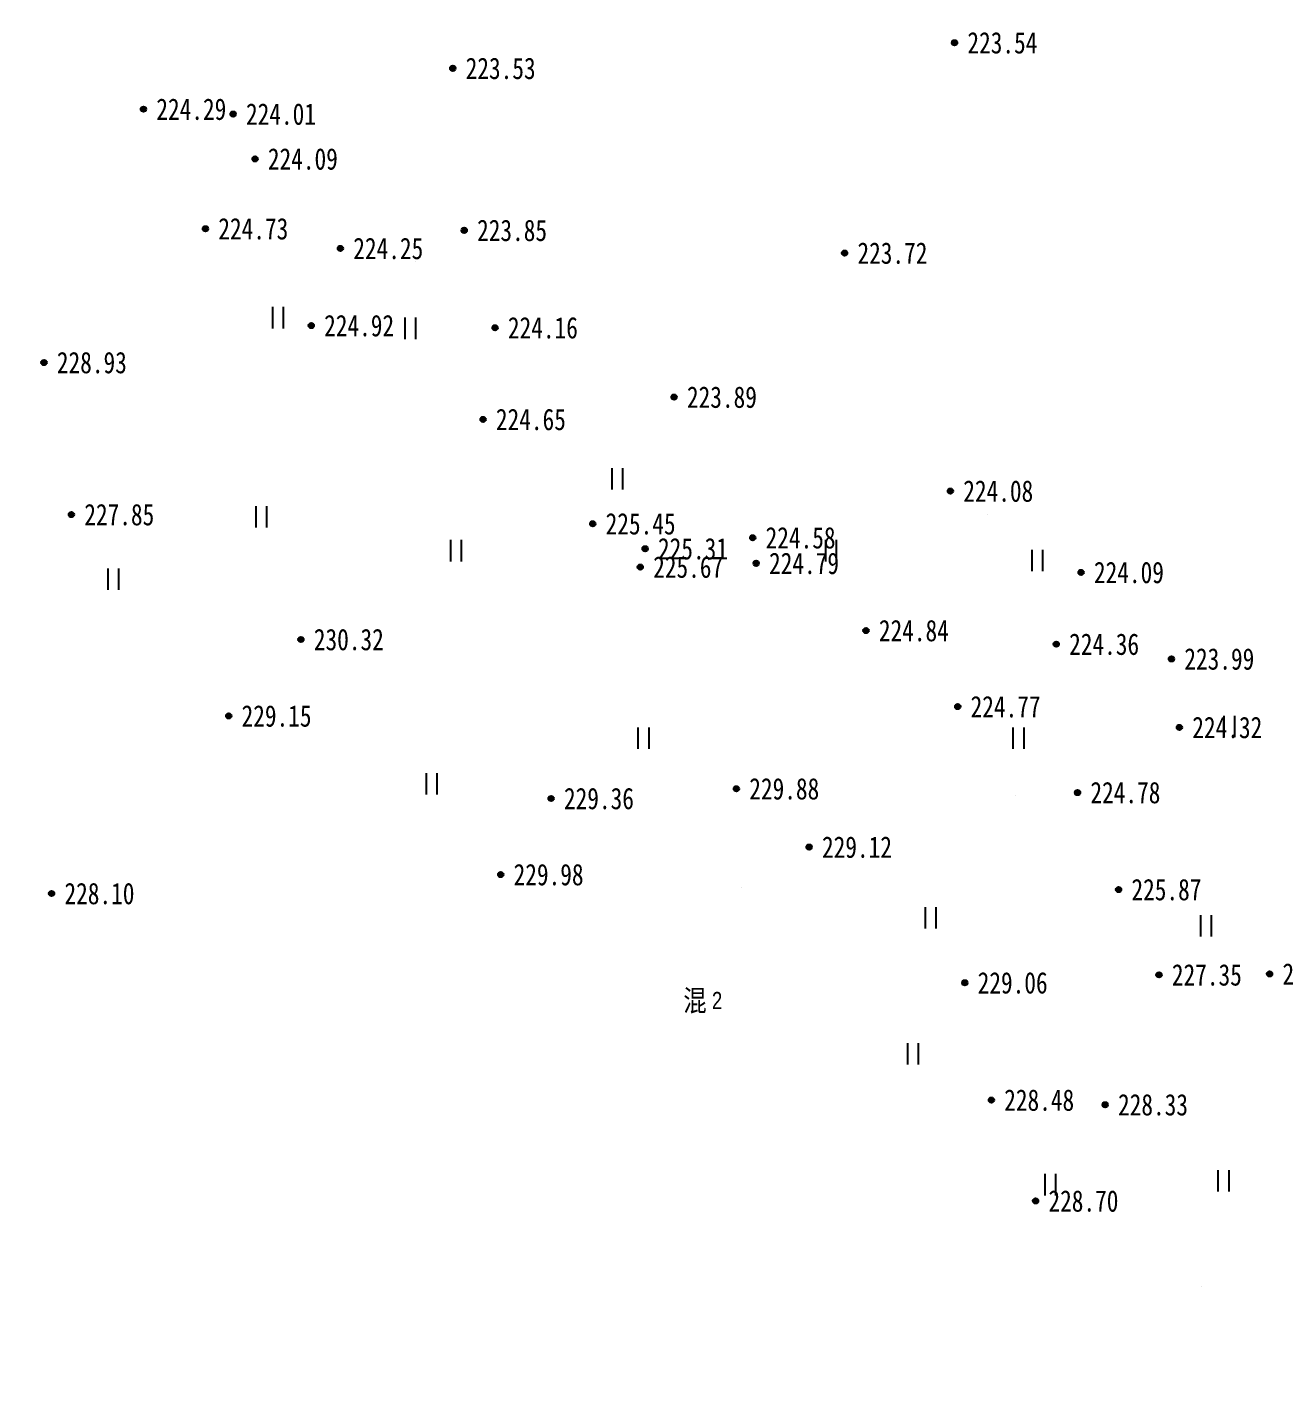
# Model space of a CAD drawing. Header units: millimetres. Extents: x -725 to 2274960, y -506 to 2980382.
# Drawn here: x 560339 to 560397.7, y 2885536.3 to 2885600.1 of the extents above; entities that cross this region are included whole.
import ezdxf
from ezdxf.enums import TextEntityAlignment as Align

# ---------------------------------------------------------------- set-up
doc = ezdxf.new("R2010")
doc.units = ezdxf.units.MM
doc.header["$LTSCALE"] = 1000
for name, color, linetype in [('DMTZ', 8, 'Continuous'), ('GCD', 8, 'Continuous'), ('JMD', 8, 'Continuous'), ('SXSS', 5, 'Continuous'), ('YHJ_剖面_梁板', 4, 'Continuous'), ('ZBTZ', 8, 'Continuous')]:
    doc.layers.add(name, color=color, linetype=linetype)
doc.styles.add('等线体', font='simhei.ttf')
doc.styles.add('细等线体', font='', dxfattribs={"width": 0.8})
doc.styles.get('细等线体').set_extended_font_data('FZXiDengXian-Z06S')
doc.linetypes.add('10421', pattern='A,2,[150,AAA.SHX,S=0.5,R=0,X=0,Y=0.5],1e-11', length=2)
doc.linetypes.add('10422', pattern='A,0.75,[150,AAA.SHX,S=0.5,R=0,X=0,Y=0.5],1.5,[149,AAA.SHX,S=0.15,R=0,X=0,Y=0.4],0.75', length=3)
doc.linetypes.add('1161', pattern='A,0,[149,AAA.SHX,S=0.15,R=0,X=0,Y=0],-1.6', length=1.6)

# ---------------------------------------------------------------- blocks, each defined once
blk = doc.blocks.new('gc121')
for p, q in [((-0.5, 0), (-0.5, 2)), ((0.5, 0), (0.5, 2))]:
    blk.add_line(p, q)
blk = doc.blocks.new('gc200')
h = blk.add_hatch(color=256)
edge = h.paths.add_edge_path()
edge.add_arc((0, 0), 0.25, 0, 360)
blk.add_circle((0, 0), 0.25)

msp = doc.modelspace()

# ---------------------------------------------------------------- linework, layer by layer
at = {"layer": 'DMTZ', "linetype": '10422', "elevation": 219.137, "flags": 128}
msp.add_lwpolyline([(560364.7376, 2885577.6901, 0.00000222, 0.00000222, 0), (560374.673, 2885570.8294, 0.00000222, 0.00000222, 0), (560383.7282, 2885565.2244, 0.00000222, 0.00000222, 0), (560392.1797, 2885559.1131, 0.00000222, 0.00000222, 0)], format="xyseb", dxfattribs=at)
msp.add_lwpolyline([(560364.7376, 2885577.6901, 0.00000222, 0.00000222, 0), (560374.673, 2885570.8294, 0.00000222, 0.00000222, 0), (560383.7282, 2885565.2244, 0.00000222, 0.00000222, 0), (560392.1797, 2885559.1131, 0.00000222, 0.00000222, 0)], format="xyseb", dxfattribs=at)
at = {"layer": 'DMTZ', "linetype": '10421', "flags": 128}
msp.add_lwpolyline([(560363.2411, 2885576.7976, 0.00000222, 0.00000222, 0), (560371.7079, 2885571.5919, 0.00000222, 0.00000222, 0), (560385.8045, 2885560.9047, 0.00000222, 0.00000222, 0), (560392.3574, 2885554.2422, 0.00000222, 0.00000222, 0), (560398.7943, 2885550.194, 0.00000222, 0.00000222, 0), (560408.3852, 2885543.7254, 0.00000222, 0.00000222, 0), (560414.5164, 2885536.7902, 0.00000222, 0.00000222, 0)], format="xyseb", dxfattribs=at)
msp.add_lwpolyline([(560363.2411, 2885576.7976, 0.00000222, 0.00000222, 0), (560371.7079, 2885571.5919, 0.00000222, 0.00000222, 0), (560385.8045, 2885560.9047, 0.00000222, 0.00000222, 0), (560392.3574, 2885554.2422, 0.00000222, 0.00000222, 0), (560398.7943, 2885550.194, 0.00000222, 0.00000222, 0), (560408.3852, 2885543.7254, 0.00000222, 0.00000222, 0), (560414.5164, 2885536.7902, 0.00000222, 0.00000222, 0)], format="xyseb", dxfattribs=at)
at = {"layer": 'JMD', "linetype": 'Continuous', "const_width": 0.00000223, "elevation": 230.3356, "flags": 128}
msp.add_lwpolyline([(560376.8198, 2885547.0086), (560361.1037, 2885554.7814), (560364.642, 2885562.245), (560380.4828, 2885554.7352)], close=True, dxfattribs=at)
msp.add_lwpolyline([(560376.8198, 2885547.0086), (560361.1037, 2885554.7814), (560364.642, 2885562.245), (560380.4828, 2885554.7352)], close=True, dxfattribs=at)
at = {"layer": 'SXSS', "linetype": 'Continuous', "elevation": 217.8774, "flags": 128}
msp.add_lwpolyline([(560350.4564, 2885595.1999, 0.00000222, 0.00000222, 0), (560359.0175, 2885590.7241, 0.00000222, 0.00000222, 0), (560363.1146, 2885588.3145, 0.00000222, 0.00000222, 0), (560365.2385, 2885585.5433, 0.00000222, 0.00000222, 0), (560367.1359, 2885583.5446, 0.00000222, 0.00000222, 0), (560369.1712, 2885581.8461, 0.00000222, 0.00000222, 0), (560372.6909, 2885581.6872, 0.00000222, 0.00000222, 0), (560379.2177, 2885579.7833, 0.00000222, 0.00000222, 0), (560381.5732, 2885578.6183, 0.00000222, 0.00000222, 0), (560385.1737, 2885576.531, 0.00000222, 0.00000222, 0), (560389.1296, 2885574.1938, 0.00000222, 0.00000222, 0), (560392.6195, 2885570.3281, 0.00000222, 0.00000222, 0), (560395.6388, 2885567.8923, 0.00000222, 0.00000222, 0), (560399.4629, 2885563.5255, 0.00000222, 0.00000222, 0), (560406.6725, 2885559.0856, 0.00000222, 0.00000222, 0), (560409.5446, 2885558.5979, 0.00000222, 0.00000222, 0), (560411.1835, 2885557.6577, 0.00000222, 0.00000222, 0), (560412.3058, 2885554.29, 0.00000222, 0.00000222, 0), (560414.9011, 2885549.3411, 0.00000222, 0.00000222, 0), (560418.0964, 2885545.7009, 0.00000222, 0.00000222, 0), (560422.4273, 2885541.7251, 0.00000222, 0.00000222, 0), (560427.9701, 2885538.0029, 0.00000222, 0.00000222, 0), (560430.11, 2885536.4085, 0.00000222, 0.00000222, 0), (560431.7577, 2885532.8133, 0.00000222, 0.00000222, 0)], format="xyseb", dxfattribs=at)
msp.add_lwpolyline([(560350.4564, 2885595.1999, 0.00000222, 0.00000222, 0), (560359.0175, 2885590.7241, 0.00000222, 0.00000222, 0), (560363.1146, 2885588.3145, 0.00000222, 0.00000222, 0), (560365.2385, 2885585.5433, 0.00000222, 0.00000222, 0), (560367.1359, 2885583.5446, 0.00000222, 0.00000222, 0), (560369.1712, 2885581.8461, 0.00000222, 0.00000222, 0), (560372.6909, 2885581.6872, 0.00000222, 0.00000222, 0), (560379.2177, 2885579.7833, 0.00000222, 0.00000222, 0), (560381.5732, 2885578.6183, 0.00000222, 0.00000222, 0), (560385.1737, 2885576.531, 0.00000222, 0.00000222, 0), (560389.1296, 2885574.1938, 0.00000222, 0.00000222, 0), (560392.6195, 2885570.3281, 0.00000222, 0.00000222, 0), (560395.6388, 2885567.8923, 0.00000222, 0.00000222, 0), (560399.4629, 2885563.5255, 0.00000222, 0.00000222, 0), (560406.6725, 2885559.0856, 0.00000222, 0.00000222, 0), (560409.5446, 2885558.5979, 0.00000222, 0.00000222, 0), (560411.1835, 2885557.6577, 0.00000222, 0.00000222, 0), (560412.3058, 2885554.29, 0.00000222, 0.00000222, 0), (560414.9011, 2885549.3411, 0.00000222, 0.00000222, 0), (560418.0964, 2885545.7009, 0.00000222, 0.00000222, 0), (560422.4273, 2885541.7251, 0.00000222, 0.00000222, 0), (560427.9701, 2885538.0029, 0.00000222, 0.00000222, 0), (560430.11, 2885536.4085, 0.00000222, 0.00000222, 0), (560431.7577, 2885532.8133, 0.00000222, 0.00000222, 0)], format="xyseb", dxfattribs=at)
at = {"layer": 'YHJ_剖面_梁板'}
msp.add_circle((589254.9496, 2837256.879), 143124.932, dxfattribs=at)
at = {"layer": 'ZBTZ', "linetype": '1161', "elevation": 222.4872, "flags": 128}
msp.add_lwpolyline([(560380.6159, 2885554.3256, 0.00000222, 0.00000222, 0), (560377.0129, 2885545.3509, 0.00000222, 0.00000222, 0), (560381.4031, 2885542.5281, 0.00000222, 0.00000222, 0), (560398.735, 2885540.8666, 0.00000224, 0.00000224, 0), (560406.1424, 2885532.0938, 0.00000223, 0.00000223, 0), (560410.3099, 2885528.9829, 0.00000223, 0.00000223, 0), (560411.9487, 2885531.3562, 0.00000223, 0.00000223, 0), (560414.5164, 2885536.7902, 0.00000222, 0.00000222, 0), (560419.2269, 2885543.3231, 0.00000222, 0.00000222, 0), (560411.6312, 2885552.7016, 0.00000222, 0.00000222, 0), (560409.8369, 2885557.1549, 0.00000222, 0.00000222, 0), (560403.2984, 2885559.9676, 0.00000222, 0.00000222, 0), (560396.253, 2885565.5732, 0.00000222, 0.00000222, 0), (560390.8279, 2885570.8451, 0.00000222, 0.00000222, 0), (560384.0466, 2885576.1169, 0.00000222, 0.00000222, 0), (560379.0925, 2885578.7575, 0.00000222, 0.00000222, 0), (560375.7325, 2885579.1331, 0.00000222, 0.00000222, 0), (560368.1519, 2885581.072, 0.00000222, 0.00000222, 0), (560360.7318, 2885586.6492, 0.00000222, 0.00000222, 0), (560351.9433, 2885592.7445, 0.00000222, 0.00000222, 0), (560344.2672, 2885581.5467, 0.00000222, 0.00000222, 0), (560340.1613, 2885573.329, 0.00000223, 0.00000223, 0), (560355.9647, 2885560.0461, 0.00000224, 0.00000224, 0), (560360.9847, 2885557.3516, 0.00000224, 0.00000224, 0), (560365.2078, 2885563.9413, 0.00000223, 0.00000223, 0), (560380.751, 2885555.1989, 0.00000222, 0.00000222, 0), (560380.6159, 2885554.3256, 0.00000222, 0.00000222, 0)], format="xyseb", dxfattribs=at)
msp.add_lwpolyline([(560380.6159, 2885554.3256, 0.00000222, 0.00000222, 0), (560377.0129, 2885545.3509, 0.00000222, 0.00000222, 0), (560381.4031, 2885542.5281, 0.00000222, 0.00000222, 0), (560398.735, 2885540.8666, 0.00000224, 0.00000224, 0), (560406.1424, 2885532.0938, 0.00000223, 0.00000223, 0), (560410.3099, 2885528.9829, 0.00000223, 0.00000223, 0), (560411.9487, 2885531.3562, 0.00000223, 0.00000223, 0), (560414.5164, 2885536.7902, 0.00000222, 0.00000222, 0), (560419.2269, 2885543.3231, 0.00000222, 0.00000222, 0), (560411.6312, 2885552.7016, 0.00000222, 0.00000222, 0), (560409.8369, 2885557.1549, 0.00000222, 0.00000222, 0), (560403.2984, 2885559.9676, 0.00000222, 0.00000222, 0), (560396.253, 2885565.5732, 0.00000222, 0.00000222, 0), (560390.8279, 2885570.8451, 0.00000222, 0.00000222, 0), (560384.0466, 2885576.1169, 0.00000222, 0.00000222, 0), (560379.0925, 2885578.7575, 0.00000222, 0.00000222, 0), (560375.7325, 2885579.1331, 0.00000222, 0.00000222, 0), (560368.1519, 2885581.072, 0.00000222, 0.00000222, 0), (560360.7318, 2885586.6492, 0.00000222, 0.00000222, 0), (560351.9433, 2885592.7445, 0.00000222, 0.00000222, 0), (560344.2672, 2885581.5467, 0.00000222, 0.00000222, 0), (560340.1613, 2885573.329, 0.00000223, 0.00000223, 0), (560355.9647, 2885560.0461, 0.00000224, 0.00000224, 0), (560360.9847, 2885557.3516, 0.00000224, 0.00000224, 0), (560365.2078, 2885563.9413, 0.00000223, 0.00000223, 0), (560380.751, 2885555.1989, 0.00000222, 0.00000222, 0), (560380.6159, 2885554.3256, 0.00000222, 0.00000222, 0)], format="xyseb", dxfattribs=at)

# ---------------------------------------------------------------- block references
at = {"layer": 'GCD', "linetype": 'Continuous'}
ref = msp.add_blockref('gc200', (560382.251, 2885599.348, 223.541), dxfattribs=dict(at, xscale=0.5, yscale=0.5, zscale=0.5))
ref.add_attrib('height', '223.54', dxfattribs={"linetype": 'Continuous', "height": 1, "style": '等线体', "width": 0.8}).set_placement((560382.851, 2885599.348, 223.541), align=Align.MIDDLE_LEFT)
ref = msp.add_blockref('gc200', (560382.251, 2885599.348, 223.541), dxfattribs=dict(at, xscale=0.5, yscale=0.5, zscale=0.5))
ref.add_attrib('height', '223.54', dxfattribs={"linetype": 'Continuous', "height": 1, "style": '等线体', "width": 0.8}).set_placement((560382.851, 2885599.348, 223.541), align=Align.MIDDLE_LEFT)
ref = msp.add_blockref('gc200', (560358.838, 2885598.155, 223.531), dxfattribs=dict(at, xscale=0.5, yscale=0.5, zscale=0.5))
ref.add_attrib('height', '223.53', dxfattribs={"linetype": 'Continuous', "height": 1, "style": '等线体', "width": 0.8}).set_placement((560359.438, 2885598.155, 223.531), align=Align.MIDDLE_LEFT)
ref = msp.add_blockref('gc200', (560358.838, 2885598.155, 223.531), dxfattribs=dict(at, xscale=0.5, yscale=0.5, zscale=0.5))
ref.add_attrib('height', '223.53', dxfattribs={"linetype": 'Continuous', "height": 1, "style": '等线体', "width": 0.8}).set_placement((560359.438, 2885598.155, 223.531), align=Align.MIDDLE_LEFT)
ref = msp.add_blockref('gc200', (560344.404, 2885596.25, 224.292), dxfattribs=dict(at, xscale=0.5, yscale=0.5, zscale=0.5))
ref.add_attrib('height', '224.29', dxfattribs={"linetype": 'Continuous', "height": 1, "style": '等线体', "width": 0.8}).set_placement((560345.004, 2885596.25, 224.292), align=Align.MIDDLE_LEFT)
ref = msp.add_blockref('gc200', (560344.404, 2885596.25, 224.292), dxfattribs=dict(at, xscale=0.5, yscale=0.5, zscale=0.5))
ref.add_attrib('height', '224.29', dxfattribs={"linetype": 'Continuous', "height": 1, "style": '等线体', "width": 0.8}).set_placement((560345.004, 2885596.25, 224.292), align=Align.MIDDLE_LEFT)
ref = msp.add_blockref('gc200', (560348.588, 2885596.022, 224.013), dxfattribs=dict(at, xscale=0.5, yscale=0.5, zscale=0.5))
ref.add_attrib('height', '224.01', dxfattribs={"linetype": 'Continuous', "height": 1, "style": '等线体', "width": 0.8}).set_placement((560349.188, 2885596.022, 224.013), align=Align.MIDDLE_LEFT)
ref = msp.add_blockref('gc200', (560348.588, 2885596.022, 224.013), dxfattribs=dict(at, xscale=0.5, yscale=0.5, zscale=0.5))
ref.add_attrib('height', '224.01', dxfattribs={"linetype": 'Continuous', "height": 1, "style": '等线体', "width": 0.8}).set_placement((560349.188, 2885596.022, 224.013), align=Align.MIDDLE_LEFT)
ref = msp.add_blockref('gc200', (560349.609, 2885593.929, 224.089), dxfattribs=dict(at, xscale=0.5, yscale=0.5, zscale=0.5))
ref.add_attrib('height', '224.09', dxfattribs={"linetype": 'Continuous', "height": 1, "style": '等线体', "width": 0.8}).set_placement((560350.209, 2885593.929, 224.089), align=Align.MIDDLE_LEFT)
ref = msp.add_blockref('gc200', (560349.609, 2885593.929, 224.089), dxfattribs=dict(at, xscale=0.5, yscale=0.5, zscale=0.5))
ref.add_attrib('height', '224.09', dxfattribs={"linetype": 'Continuous', "height": 1, "style": '等线体', "width": 0.8}).set_placement((560350.209, 2885593.929, 224.089), align=Align.MIDDLE_LEFT)
ref = msp.add_blockref('gc200', (560347.296, 2885590.673, 224.73), dxfattribs=dict(at, xscale=0.5, yscale=0.5, zscale=0.5))
ref.add_attrib('height', '224.73', dxfattribs={"linetype": 'Continuous', "height": 1, "style": '等线体', "width": 0.8}).set_placement((560347.896, 2885590.673, 224.73), align=Align.MIDDLE_LEFT)
ref = msp.add_blockref('gc200', (560347.296, 2885590.673, 224.73), dxfattribs=dict(at, xscale=0.5, yscale=0.5, zscale=0.5))
ref.add_attrib('height', '224.73', dxfattribs={"linetype": 'Continuous', "height": 1, "style": '等线体', "width": 0.8}).set_placement((560347.896, 2885590.673, 224.73), align=Align.MIDDLE_LEFT)
ref = msp.add_blockref('gc200', (560359.371, 2885590.597, 223.847), dxfattribs=dict(at, xscale=0.5, yscale=0.5, zscale=0.5))
ref.add_attrib('height', '223.85', dxfattribs={"linetype": 'Continuous', "height": 1, "style": '等线体', "width": 0.8}).set_placement((560359.971, 2885590.597, 223.847), align=Align.MIDDLE_LEFT)
ref = msp.add_blockref('gc200', (560359.371, 2885590.597, 223.847), dxfattribs=dict(at, xscale=0.5, yscale=0.5, zscale=0.5))
ref.add_attrib('height', '223.85', dxfattribs={"linetype": 'Continuous', "height": 1, "style": '等线体', "width": 0.8}).set_placement((560359.971, 2885590.597, 223.847), align=Align.MIDDLE_LEFT)
ref = msp.add_blockref('gc200', (560353.594, 2885589.754, 224.247), dxfattribs=dict(at, xscale=0.5, yscale=0.5, zscale=0.5))
ref.add_attrib('height', '224.25', dxfattribs={"linetype": 'Continuous', "height": 1, "style": '等线体', "width": 0.8}).set_placement((560354.194, 2885589.754, 224.247), align=Align.MIDDLE_LEFT)
ref = msp.add_blockref('gc200', (560353.594, 2885589.754, 224.247), dxfattribs=dict(at, xscale=0.5, yscale=0.5, zscale=0.5))
ref.add_attrib('height', '224.25', dxfattribs={"linetype": 'Continuous', "height": 1, "style": '等线体', "width": 0.8}).set_placement((560354.194, 2885589.754, 224.247), align=Align.MIDDLE_LEFT)
ref = msp.add_blockref('gc200', (560377.12, 2885589.536, 223.716), dxfattribs=dict(at, xscale=0.5, yscale=0.5, zscale=0.5))
ref.add_attrib('height', '223.72', dxfattribs={"linetype": 'Continuous', "height": 1, "style": '等线体', "width": 0.8}).set_placement((560377.72, 2885589.536, 223.716), align=Align.MIDDLE_LEFT)
ref = msp.add_blockref('gc200', (560377.12, 2885589.536, 223.716), dxfattribs=dict(at, xscale=0.5, yscale=0.5, zscale=0.5))
ref.add_attrib('height', '223.72', dxfattribs={"linetype": 'Continuous', "height": 1, "style": '等线体', "width": 0.8}).set_placement((560377.72, 2885589.536, 223.716), align=Align.MIDDLE_LEFT)
ref = msp.add_blockref('gc200', (560352.235, 2885586.154, 224.92), dxfattribs=dict(at, xscale=0.5, yscale=0.5, zscale=0.5))
ref.add_attrib('height', '224.92', dxfattribs={"linetype": 'Continuous', "height": 1, "style": '等线体', "width": 0.8}).set_placement((560352.835, 2885586.154, 224.92), align=Align.MIDDLE_LEFT)
ref = msp.add_blockref('gc200', (560352.235, 2885586.154, 224.92), dxfattribs=dict(at, xscale=0.5, yscale=0.5, zscale=0.5))
ref.add_attrib('height', '224.92', dxfattribs={"linetype": 'Continuous', "height": 1, "style": '等线体', "width": 0.8}).set_placement((560352.835, 2885586.154, 224.92), align=Align.MIDDLE_LEFT)
ref = msp.add_blockref('gc200', (560360.81, 2885586.054, 224.16), dxfattribs=dict(at, xscale=0.5, yscale=0.5, zscale=0.5))
ref.add_attrib('height', '224.16', dxfattribs={"linetype": 'Continuous', "height": 1, "style": '等线体', "width": 0.8}).set_placement((560361.41, 2885586.054, 224.16), align=Align.MIDDLE_LEFT)
ref = msp.add_blockref('gc200', (560360.81, 2885586.054, 224.16), dxfattribs=dict(at, xscale=0.5, yscale=0.5, zscale=0.5))
ref.add_attrib('height', '224.16', dxfattribs={"linetype": 'Continuous', "height": 1, "style": '等线体', "width": 0.8}).set_placement((560361.41, 2885586.054, 224.16), align=Align.MIDDLE_LEFT)
ref = msp.add_blockref('gc200', (560339.763, 2885584.43, 228.927), dxfattribs=dict(at, xscale=0.5, yscale=0.5, zscale=0.5))
ref.add_attrib('height', '228.93', dxfattribs={"linetype": 'Continuous', "height": 1, "style": '等线体', "width": 0.8}).set_placement((560340.363, 2885584.43, 228.927), align=Align.MIDDLE_LEFT)
ref = msp.add_blockref('gc200', (560339.763, 2885584.43, 228.927), dxfattribs=dict(at, xscale=0.5, yscale=0.5, zscale=0.5))
ref.add_attrib('height', '228.93', dxfattribs={"linetype": 'Continuous', "height": 1, "style": '等线体', "width": 0.8}).set_placement((560340.363, 2885584.43, 228.927), align=Align.MIDDLE_LEFT)
ref = msp.add_blockref('gc200', (560369.163, 2885582.817, 223.887), dxfattribs=dict(at, xscale=0.5, yscale=0.5, zscale=0.5))
ref.add_attrib('height', '223.89', dxfattribs={"linetype": 'Continuous', "height": 1, "style": '等线体', "width": 0.8}).set_placement((560369.763, 2885582.817, 223.887), align=Align.MIDDLE_LEFT)
ref = msp.add_blockref('gc200', (560369.163, 2885582.817, 223.887), dxfattribs=dict(at, xscale=0.5, yscale=0.5, zscale=0.5))
ref.add_attrib('height', '223.89', dxfattribs={"linetype": 'Continuous', "height": 1, "style": '等线体', "width": 0.8}).set_placement((560369.763, 2885582.817, 223.887), align=Align.MIDDLE_LEFT)
ref = msp.add_blockref('gc200', (560360.249, 2885581.777, 224.651), dxfattribs=dict(at, xscale=0.5, yscale=0.5, zscale=0.5))
ref.add_attrib('height', '224.65', dxfattribs={"linetype": 'Continuous', "height": 1, "style": '等线体', "width": 0.8}).set_placement((560360.849, 2885581.777, 224.651), align=Align.MIDDLE_LEFT)
ref = msp.add_blockref('gc200', (560360.249, 2885581.777, 224.651), dxfattribs=dict(at, xscale=0.5, yscale=0.5, zscale=0.5))
ref.add_attrib('height', '224.65', dxfattribs={"linetype": 'Continuous', "height": 1, "style": '等线体', "width": 0.8}).set_placement((560360.849, 2885581.777, 224.651), align=Align.MIDDLE_LEFT)
ref = msp.add_blockref('gc200', (560382.057, 2885578.435, 224.082), dxfattribs=dict(at, xscale=0.5, yscale=0.5, zscale=0.5))
ref.add_attrib('height', '224.08', dxfattribs={"linetype": 'Continuous', "height": 1, "style": '等线体', "width": 0.8}).set_placement((560382.657, 2885578.435, 224.082), align=Align.MIDDLE_LEFT)
ref = msp.add_blockref('gc200', (560382.057, 2885578.435, 224.082), dxfattribs=dict(at, xscale=0.5, yscale=0.5, zscale=0.5))
ref.add_attrib('height', '224.08', dxfattribs={"linetype": 'Continuous', "height": 1, "style": '等线体', "width": 0.8}).set_placement((560382.657, 2885578.435, 224.082), align=Align.MIDDLE_LEFT)
ref = msp.add_blockref('gc200', (560341.043, 2885577.336, 227.854), dxfattribs=dict(at, xscale=0.5, yscale=0.5, zscale=0.5))
ref.add_attrib('height', '227.85', dxfattribs={"linetype": 'Continuous', "height": 1, "style": '等线体', "width": 0.8}).set_placement((560341.643, 2885577.336, 227.854), align=Align.MIDDLE_LEFT)
ref = msp.add_blockref('gc200', (560341.043, 2885577.336, 227.854), dxfattribs=dict(at, xscale=0.5, yscale=0.5, zscale=0.5))
ref.add_attrib('height', '227.85', dxfattribs={"linetype": 'Continuous', "height": 1, "style": '等线体', "width": 0.8}).set_placement((560341.643, 2885577.336, 227.854), align=Align.MIDDLE_LEFT)
ref = msp.add_blockref('gc200', (560365.369, 2885576.908, 225.448), dxfattribs=dict(at, xscale=0.5, yscale=0.5, zscale=0.5))
ref.add_attrib('height', '225.45', dxfattribs={"linetype": 'Continuous', "height": 1, "style": '等线体', "width": 0.8}).set_placement((560365.969, 2885576.908, 225.448), align=Align.MIDDLE_LEFT)
ref = msp.add_blockref('gc200', (560365.369, 2885576.908, 225.448), dxfattribs=dict(at, xscale=0.5, yscale=0.5, zscale=0.5))
ref.add_attrib('height', '225.45', dxfattribs={"linetype": 'Continuous', "height": 1, "style": '等线体', "width": 0.8}).set_placement((560365.969, 2885576.908, 225.448), align=Align.MIDDLE_LEFT)
ref = msp.add_blockref('gc200', (560372.833, 2885576.257, 224.582), dxfattribs=dict(at, xscale=0.5, yscale=0.5, zscale=0.5))
ref.add_attrib('height', '224.58', dxfattribs={"linetype": 'Continuous', "height": 1, "style": '等线体', "width": 0.8}).set_placement((560373.433, 2885576.257, 224.582), align=Align.MIDDLE_LEFT)
ref = msp.add_blockref('gc200', (560372.833, 2885576.257, 224.582), dxfattribs=dict(at, xscale=0.5, yscale=0.5, zscale=0.5))
ref.add_attrib('height', '224.58', dxfattribs={"linetype": 'Continuous', "height": 1, "style": '等线体', "width": 0.8}).set_placement((560373.433, 2885576.257, 224.582), align=Align.MIDDLE_LEFT)
ref = msp.add_blockref('gc200', (560367.812, 2885575.745, 225.313), dxfattribs=dict(at, xscale=0.5, yscale=0.5, zscale=0.5))
ref.add_attrib('height', '225.31', dxfattribs={"linetype": 'Continuous', "height": 1, "style": '等线体', "width": 0.8}).set_placement((560368.412, 2885575.745, 225.313), align=Align.MIDDLE_LEFT)
ref = msp.add_blockref('gc200', (560367.812, 2885575.745, 225.313), dxfattribs=dict(at, xscale=0.5, yscale=0.5, zscale=0.5))
ref.add_attrib('height', '225.31', dxfattribs={"linetype": 'Continuous', "height": 1, "style": '等线体', "width": 0.8}).set_placement((560368.412, 2885575.745, 225.313), align=Align.MIDDLE_LEFT)
ref = msp.add_blockref('gc200', (560372.995, 2885575.063, 224.794), dxfattribs=dict(at, xscale=0.5, yscale=0.5, zscale=0.5))
ref.add_attrib('height', '224.79', dxfattribs={"linetype": 'Continuous', "height": 1, "style": '等线体', "width": 0.8}).set_placement((560373.595, 2885575.063, 224.794), align=Align.MIDDLE_LEFT)
ref = msp.add_blockref('gc200', (560372.995, 2885575.063, 224.794), dxfattribs=dict(at, xscale=0.5, yscale=0.5, zscale=0.5))
ref.add_attrib('height', '224.79', dxfattribs={"linetype": 'Continuous', "height": 1, "style": '等线体', "width": 0.8}).set_placement((560373.595, 2885575.063, 224.794), align=Align.MIDDLE_LEFT)
ref = msp.add_blockref('gc200', (560367.588, 2885574.888, 225.667), dxfattribs=dict(at, xscale=0.5, yscale=0.5, zscale=0.5))
ref.add_attrib('height', '225.67', dxfattribs={"linetype": 'Continuous', "height": 1, "style": '等线体', "width": 0.8}).set_placement((560368.188, 2885574.888, 225.667), align=Align.MIDDLE_LEFT)
ref = msp.add_blockref('gc200', (560367.588, 2885574.888, 225.667), dxfattribs=dict(at, xscale=0.5, yscale=0.5, zscale=0.5))
ref.add_attrib('height', '225.67', dxfattribs={"linetype": 'Continuous', "height": 1, "style": '等线体', "width": 0.8}).set_placement((560368.188, 2885574.888, 225.667), align=Align.MIDDLE_LEFT)
ref = msp.add_blockref('gc200', (560388.155, 2885574.638, 224.091), dxfattribs=dict(at, xscale=0.5, yscale=0.5, zscale=0.5))
ref.add_attrib('height', '224.09', dxfattribs={"linetype": 'Continuous', "height": 1, "style": '等线体', "width": 0.8}).set_placement((560388.755, 2885574.638, 224.091), align=Align.MIDDLE_LEFT)
ref = msp.add_blockref('gc200', (560388.155, 2885574.638, 224.091), dxfattribs=dict(at, xscale=0.5, yscale=0.5, zscale=0.5))
ref.add_attrib('height', '224.09', dxfattribs={"linetype": 'Continuous', "height": 1, "style": '等线体', "width": 0.8}).set_placement((560388.755, 2885574.638, 224.091), align=Align.MIDDLE_LEFT)
ref = msp.add_blockref('gc200', (560378.119, 2885571.926, 224.843), dxfattribs=dict(at, xscale=0.5, yscale=0.5, zscale=0.5))
ref.add_attrib('height', '224.84', dxfattribs={"linetype": 'Continuous', "height": 1, "style": '等线体', "width": 0.8}).set_placement((560378.719, 2885571.926, 224.843), align=Align.MIDDLE_LEFT)
ref = msp.add_blockref('gc200', (560378.119, 2885571.926, 224.843), dxfattribs=dict(at, xscale=0.5, yscale=0.5, zscale=0.5))
ref.add_attrib('height', '224.84', dxfattribs={"linetype": 'Continuous', "height": 1, "style": '等线体', "width": 0.8}).set_placement((560378.719, 2885571.926, 224.843), align=Align.MIDDLE_LEFT)
ref = msp.add_blockref('gc200', (560351.754, 2885571.509, 230.323), dxfattribs=dict(at, xscale=0.5, yscale=0.5, zscale=0.5))
ref.add_attrib('height', '230.32', dxfattribs={"linetype": 'Continuous', "height": 1, "style": '等线体', "width": 0.8}).set_placement((560352.354, 2885571.509, 230.323), align=Align.MIDDLE_LEFT)
ref = msp.add_blockref('gc200', (560351.754, 2885571.509, 230.323), dxfattribs=dict(at, xscale=0.5, yscale=0.5, zscale=0.5))
ref.add_attrib('height', '230.32', dxfattribs={"linetype": 'Continuous', "height": 1, "style": '等线体', "width": 0.8}).set_placement((560352.354, 2885571.509, 230.323), align=Align.MIDDLE_LEFT)
ref = msp.add_blockref('gc200', (560386.998, 2885571.292, 224.355), dxfattribs=dict(at, xscale=0.5, yscale=0.5, zscale=0.5))
ref.add_attrib('height', '224.36', dxfattribs={"linetype": 'Continuous', "height": 1, "style": '等线体', "width": 0.8}).set_placement((560387.598, 2885571.292, 224.355), align=Align.MIDDLE_LEFT)
ref = msp.add_blockref('gc200', (560386.998, 2885571.292, 224.355), dxfattribs=dict(at, xscale=0.5, yscale=0.5, zscale=0.5))
ref.add_attrib('height', '224.36', dxfattribs={"linetype": 'Continuous', "height": 1, "style": '等线体', "width": 0.8}).set_placement((560387.598, 2885571.292, 224.355), align=Align.MIDDLE_LEFT)
ref = msp.add_blockref('gc200', (560392.372, 2885570.603, 223.99), dxfattribs=dict(at, xscale=0.5, yscale=0.5, zscale=0.5))
ref.add_attrib('height', '223.99', dxfattribs={"linetype": 'Continuous', "height": 1, "style": '等线体', "width": 0.8}).set_placement((560392.972, 2885570.603, 223.99), align=Align.MIDDLE_LEFT)
ref = msp.add_blockref('gc200', (560392.372, 2885570.603, 223.99), dxfattribs=dict(at, xscale=0.5, yscale=0.5, zscale=0.5))
ref.add_attrib('height', '223.99', dxfattribs={"linetype": 'Continuous', "height": 1, "style": '等线体', "width": 0.8}).set_placement((560392.972, 2885570.603, 223.99), align=Align.MIDDLE_LEFT)
ref = msp.add_blockref('gc200', (560348.381, 2885567.944, 229.152), dxfattribs=dict(at, xscale=0.5, yscale=0.5, zscale=0.5))
ref.add_attrib('height', '229.15', dxfattribs={"linetype": 'Continuous', "height": 1, "style": '等线体', "width": 0.8}).set_placement((560348.981, 2885567.944, 229.152), align=Align.MIDDLE_LEFT)
ref = msp.add_blockref('gc200', (560348.381, 2885567.944, 229.152), dxfattribs=dict(at, xscale=0.5, yscale=0.5, zscale=0.5))
ref.add_attrib('height', '229.15', dxfattribs={"linetype": 'Continuous', "height": 1, "style": '等线体', "width": 0.8}).set_placement((560348.981, 2885567.944, 229.152), align=Align.MIDDLE_LEFT)
ref = msp.add_blockref('gc200', (560382.399, 2885568.377, 224.773), dxfattribs=dict(at, xscale=0.5, yscale=0.5, zscale=0.5))
ref.add_attrib('height', '224.77', dxfattribs={"linetype": 'Continuous', "height": 1, "style": '等线体', "width": 0.8}).set_placement((560382.999, 2885568.377, 224.773), align=Align.MIDDLE_LEFT)
ref = msp.add_blockref('gc200', (560382.399, 2885568.377, 224.773), dxfattribs=dict(at, xscale=0.5, yscale=0.5, zscale=0.5))
ref.add_attrib('height', '224.77', dxfattribs={"linetype": 'Continuous', "height": 1, "style": '等线体', "width": 0.8}).set_placement((560382.999, 2885568.377, 224.773), align=Align.MIDDLE_LEFT)
ref = msp.add_blockref('gc200', (560392.744, 2885567.408, 224.318), dxfattribs=dict(at, xscale=0.5, yscale=0.5, zscale=0.5))
ref.add_attrib('height', '224.32', dxfattribs={"linetype": 'Continuous', "height": 1, "style": '等线体', "width": 0.8}).set_placement((560393.344, 2885567.408, 224.318), align=Align.MIDDLE_LEFT)
ref = msp.add_blockref('gc200', (560392.744, 2885567.408, 224.318), dxfattribs=dict(at, xscale=0.5, yscale=0.5, zscale=0.5))
ref.add_attrib('height', '224.32', dxfattribs={"linetype": 'Continuous', "height": 1, "style": '等线体', "width": 0.8}).set_placement((560393.344, 2885567.408, 224.318), align=Align.MIDDLE_LEFT)
ref = msp.add_blockref('gc200', (560363.425, 2885564.093, 229.36), dxfattribs=dict(at, xscale=0.5, yscale=0.5, zscale=0.5))
ref.add_attrib('height', '229.36', dxfattribs={"linetype": 'Continuous', "height": 1, "style": '等线体', "width": 0.8}).set_placement((560364.025, 2885564.093, 229.36), align=Align.MIDDLE_LEFT)
ref = msp.add_blockref('gc200', (560363.425, 2885564.093, 229.36), dxfattribs=dict(at, xscale=0.5, yscale=0.5, zscale=0.5))
ref.add_attrib('height', '229.36', dxfattribs={"linetype": 'Continuous', "height": 1, "style": '等线体', "width": 0.8}).set_placement((560364.025, 2885564.093, 229.36), align=Align.MIDDLE_LEFT)
ref = msp.add_blockref('gc200', (560372.072, 2885564.546, 229.882), dxfattribs=dict(at, xscale=0.5, yscale=0.5, zscale=0.5))
ref.add_attrib('height', '229.88', dxfattribs={"linetype": 'Continuous', "height": 1, "style": '等线体', "width": 0.8}).set_placement((560372.672, 2885564.546, 229.882), align=Align.MIDDLE_LEFT)
ref = msp.add_blockref('gc200', (560372.072, 2885564.546, 229.882), dxfattribs=dict(at, xscale=0.5, yscale=0.5, zscale=0.5))
ref.add_attrib('height', '229.88', dxfattribs={"linetype": 'Continuous', "height": 1, "style": '等线体', "width": 0.8}).set_placement((560372.672, 2885564.546, 229.882), align=Align.MIDDLE_LEFT)
ref = msp.add_blockref('gc200', (560387.99, 2885564.369, 224.78), dxfattribs=dict(at, xscale=0.5, yscale=0.5, zscale=0.5))
ref.add_attrib('height', '224.78', dxfattribs={"linetype": 'Continuous', "height": 1, "style": '等线体', "width": 0.8}).set_placement((560388.59, 2885564.369, 224.78), align=Align.MIDDLE_LEFT)
ref = msp.add_blockref('gc200', (560387.99, 2885564.369, 224.78), dxfattribs=dict(at, xscale=0.5, yscale=0.5, zscale=0.5))
ref.add_attrib('height', '224.78', dxfattribs={"linetype": 'Continuous', "height": 1, "style": '等线体', "width": 0.8}).set_placement((560388.59, 2885564.369, 224.78), align=Align.MIDDLE_LEFT)
ref = msp.add_blockref('gc200', (560375.465, 2885561.825, 229.115), dxfattribs=dict(at, xscale=0.5, yscale=0.5, zscale=0.5))
ref.add_attrib('height', '229.12', dxfattribs={"linetype": 'Continuous', "height": 1, "style": '等线体', "width": 0.8}).set_placement((560376.065, 2885561.825, 229.115), align=Align.MIDDLE_LEFT)
ref = msp.add_blockref('gc200', (560375.465, 2885561.825, 229.115), dxfattribs=dict(at, xscale=0.5, yscale=0.5, zscale=0.5))
ref.add_attrib('height', '229.12', dxfattribs={"linetype": 'Continuous', "height": 1, "style": '等线体', "width": 0.8}).set_placement((560376.065, 2885561.825, 229.115), align=Align.MIDDLE_LEFT)
ref = msp.add_blockref('gc200', (560361.075, 2885560.543, 229.979), dxfattribs=dict(at, xscale=0.5, yscale=0.5, zscale=0.5))
ref.add_attrib('height', '229.98', dxfattribs={"linetype": 'Continuous', "height": 1, "style": '等线体', "width": 0.8}).set_placement((560361.675, 2885560.543, 229.979), align=Align.MIDDLE_LEFT)
ref = msp.add_blockref('gc200', (560361.075, 2885560.543, 229.979), dxfattribs=dict(at, xscale=0.5, yscale=0.5, zscale=0.5))
ref.add_attrib('height', '229.98', dxfattribs={"linetype": 'Continuous', "height": 1, "style": '等线体', "width": 0.8}).set_placement((560361.675, 2885560.543, 229.979), align=Align.MIDDLE_LEFT)
ref = msp.add_blockref('gc200', (560340.118, 2885559.66, 228.095), dxfattribs=dict(at, xscale=0.5, yscale=0.5, zscale=0.5))
ref.add_attrib('height', '228.10', dxfattribs={"linetype": 'Continuous', "height": 1, "style": '等线体', "width": 0.8}).set_placement((560340.718, 2885559.66, 228.095), align=Align.MIDDLE_LEFT)
ref = msp.add_blockref('gc200', (560340.118, 2885559.66, 228.095), dxfattribs=dict(at, xscale=0.5, yscale=0.5, zscale=0.5))
ref.add_attrib('height', '228.10', dxfattribs={"linetype": 'Continuous', "height": 1, "style": '等线体', "width": 0.8}).set_placement((560340.718, 2885559.66, 228.095), align=Align.MIDDLE_LEFT)
ref = msp.add_blockref('gc200', (560389.905, 2885559.843, 225.87), dxfattribs=dict(at, xscale=0.5, yscale=0.5, zscale=0.5))
ref.add_attrib('height', '225.87', dxfattribs={"linetype": 'Continuous', "height": 1, "style": '等线体', "width": 0.8}).set_placement((560390.505, 2885559.843, 225.87), align=Align.MIDDLE_LEFT)
ref = msp.add_blockref('gc200', (560389.905, 2885559.843, 225.87), dxfattribs=dict(at, xscale=0.5, yscale=0.5, zscale=0.5))
ref.add_attrib('height', '225.87', dxfattribs={"linetype": 'Continuous', "height": 1, "style": '等线体', "width": 0.8}).set_placement((560390.505, 2885559.843, 225.87), align=Align.MIDDLE_LEFT)
ref = msp.add_blockref('gc200', (560391.791, 2885555.865, 227.353), dxfattribs=dict(at, xscale=0.5, yscale=0.5, zscale=0.5))
ref.add_attrib('height', '227.35', dxfattribs={"linetype": 'Continuous', "height": 1, "style": '等线体', "width": 0.8}).set_placement((560392.391, 2885555.865, 227.353), align=Align.MIDDLE_LEFT)
ref = msp.add_blockref('gc200', (560391.791, 2885555.865, 227.353), dxfattribs=dict(at, xscale=0.5, yscale=0.5, zscale=0.5))
ref.add_attrib('height', '227.35', dxfattribs={"linetype": 'Continuous', "height": 1, "style": '等线体', "width": 0.8}).set_placement((560392.391, 2885555.865, 227.353), align=Align.MIDDLE_LEFT)
ref = msp.add_blockref('gc200', (560396.952, 2885555.906, 225.27), dxfattribs=dict(at, xscale=0.5, yscale=0.5, zscale=0.5))
ref.add_attrib('height', '225.27', dxfattribs={"linetype": 'Continuous', "height": 1, "style": '等线体', "width": 0.8}).set_placement((560397.552, 2885555.906, 225.27), align=Align.MIDDLE_LEFT)
ref = msp.add_blockref('gc200', (560396.952, 2885555.906, 225.27), dxfattribs=dict(at, xscale=0.5, yscale=0.5, zscale=0.5))
ref.add_attrib('height', '225.27', dxfattribs={"linetype": 'Continuous', "height": 1, "style": '等线体', "width": 0.8}).set_placement((560397.552, 2885555.906, 225.27), align=Align.MIDDLE_LEFT)
ref = msp.add_blockref('gc200', (560382.729, 2885555.495, 229.057), dxfattribs=dict(at, xscale=0.5, yscale=0.5, zscale=0.5))
ref.add_attrib('height', '229.06', dxfattribs={"linetype": 'Continuous', "height": 1, "style": '等线体', "width": 0.8}).set_placement((560383.329, 2885555.495, 229.057), align=Align.MIDDLE_LEFT)
ref = msp.add_blockref('gc200', (560382.729, 2885555.495, 229.057), dxfattribs=dict(at, xscale=0.5, yscale=0.5, zscale=0.5))
ref.add_attrib('height', '229.06', dxfattribs={"linetype": 'Continuous', "height": 1, "style": '等线体', "width": 0.8}).set_placement((560383.329, 2885555.495, 229.057), align=Align.MIDDLE_LEFT)
ref = msp.add_blockref('gc200', (560383.968, 2885550.024, 228.482), dxfattribs=dict(at, xscale=0.5, yscale=0.5, zscale=0.5))
ref.add_attrib('height', '228.48', dxfattribs={"linetype": 'Continuous', "height": 1, "style": '等线体', "width": 0.8}).set_placement((560384.568, 2885550.024, 228.482), align=Align.MIDDLE_LEFT)
ref = msp.add_blockref('gc200', (560383.968, 2885550.024, 228.482), dxfattribs=dict(at, xscale=0.5, yscale=0.5, zscale=0.5))
ref.add_attrib('height', '228.48', dxfattribs={"linetype": 'Continuous', "height": 1, "style": '等线体', "width": 0.8}).set_placement((560384.568, 2885550.024, 228.482), align=Align.MIDDLE_LEFT)
ref = msp.add_blockref('gc200', (560389.279, 2885549.807, 228.331), dxfattribs=dict(at, xscale=0.5, yscale=0.5, zscale=0.5))
ref.add_attrib('height', '228.33', dxfattribs={"linetype": 'Continuous', "height": 1, "style": '等线体', "width": 0.8}).set_placement((560389.879, 2885549.807, 228.331), align=Align.MIDDLE_LEFT)
ref = msp.add_blockref('gc200', (560389.279, 2885549.807, 228.331), dxfattribs=dict(at, xscale=0.5, yscale=0.5, zscale=0.5))
ref.add_attrib('height', '228.33', dxfattribs={"linetype": 'Continuous', "height": 1, "style": '等线体', "width": 0.8}).set_placement((560389.879, 2885549.807, 228.331), align=Align.MIDDLE_LEFT)
ref = msp.add_blockref('gc200', (560386.032, 2885545.317, 228.702), dxfattribs=dict(at, xscale=0.5, yscale=0.5, zscale=0.5))
ref.add_attrib('height', '228.70', dxfattribs={"linetype": 'Continuous', "height": 1, "style": '等线体', "width": 0.8}).set_placement((560386.632, 2885545.317, 228.702), align=Align.MIDDLE_LEFT)
ref = msp.add_blockref('gc200', (560386.032, 2885545.317, 228.702), dxfattribs=dict(at, xscale=0.5, yscale=0.5, zscale=0.5))
ref.add_attrib('height', '228.70', dxfattribs={"linetype": 'Continuous', "height": 1, "style": '等线体', "width": 0.8}).set_placement((560386.632, 2885545.317, 228.702), align=Align.MIDDLE_LEFT)
at = {"layer": 'ZBTZ', "linetype": 'Continuous', "xscale": 0.5, "yscale": 0.5}
for p in [(560350.6833, 2885586.0243, 221.3898), (560350.6833, 2885586.0243, 221.3898), (560356.865, 2885585.5247, 218.6271), (560356.865, 2885585.5247, 218.6271), (560366.5286, 2885578.504, 218.8469), (560366.5286, 2885578.504, 218.8469), (560349.9161, 2885576.7339, 224.8253), (560349.9161, 2885576.7339, 224.8253), (560358.9933, 2885575.156, 231.7605), (560358.9933, 2885575.156, 231.7605), (560376.4933, 2885575.156, 218.2676), (560376.4933, 2885575.156, 218.2676), (560386.1246, 2885574.6957, 222.4872), (560386.1246, 2885574.6957, 222.4872), (560343.0124, 2885573.8192, 221.3898), (560343.0124, 2885573.8192, 221.3898), (560395.0858, 2885566.9504, 442.5118), (560395.0858, 2885566.9504, 442.5118), (560367.7433, 2885566.406, 223.7315), (560367.7433, 2885566.406, 223.7315), (560385.2433, 2885566.406, 218.7189), (560385.2433, 2885566.406, 218.7189), (560357.8607, 2885564.2746, 239.9893), (560357.8607, 2885564.2746, 239.9893), (560381.1464, 2885558.0245, 220.0246), (560381.1464, 2885558.0245, 220.0246), (560393.9933, 2885557.656, 219.6359), (560393.9933, 2885557.656, 219.6359), (560380.3146, 2885551.6813, 223.0061), (560380.3146, 2885551.6813, 223.0061), (560394.8086, 2885545.76, 236.6259), (560394.8086, 2885545.76, 236.6259), (560386.7239, 2885545.5749, 222.3828), (560386.7239, 2885545.5749, 222.3828)]:
    msp.add_blockref('gc121', p, dxfattribs=at)

# ---------------------------------------------------------------- texts
at = {"layer": 'JMD', "linetype": 'Continuous', "style": '细等线体', "width": 0.8}
msp.add_text('混', height=1, dxfattribs=at).set_placement((560370.6826, 2885554.6705, 230.3356), align=Align.MIDDLE_RIGHT)
msp.add_text('混', height=1, dxfattribs=at).set_placement((560370.6826, 2885554.6705, 230.3356), align=Align.MIDDLE_RIGHT)
msp.add_text('2', height=0.8, dxfattribs=at).set_placement((560370.9326, 2885554.6705, 230.3356), align=Align.MIDDLE_LEFT)
msp.add_text('2', height=0.8, dxfattribs=at).set_placement((560370.9326, 2885554.6705, 230.3356), align=Align.MIDDLE_LEFT)

doc.saveas('drawing.dxf')
